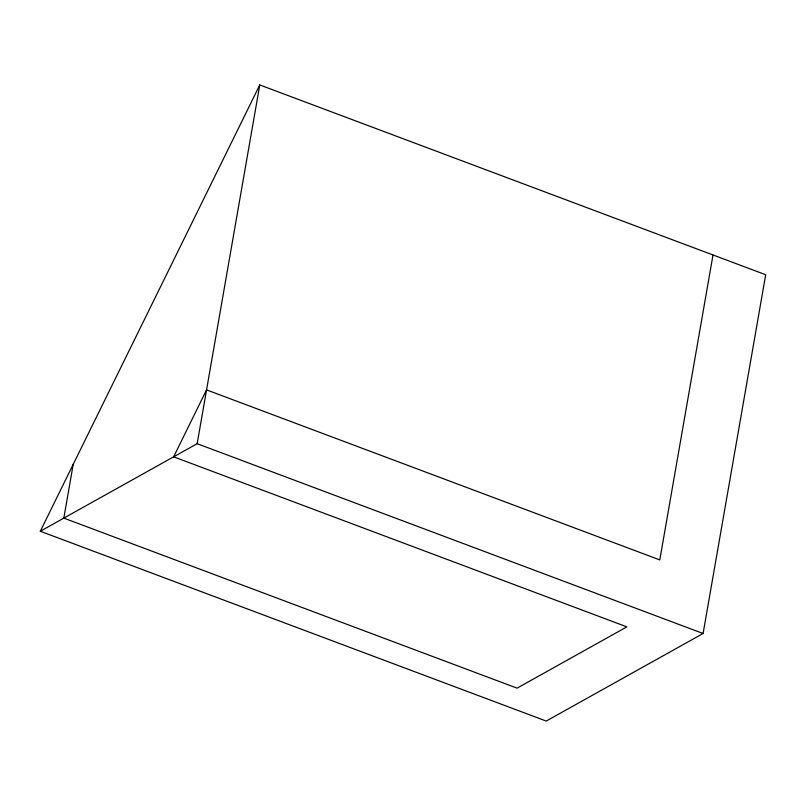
<?xml version="1.0" encoding="UTF-8"?>
<svg xmlns="http://www.w3.org/2000/svg" width="806" height="806" viewBox="0 0 806 806"><rect width="100%" height="100%" fill="white"/><g stroke="black" fill="none" stroke-linecap="round" stroke-linejoin="round"><path stroke-width="1.21" d="M73.225 464.306L63.825 518.117L517.069 688.153L626.867 626.856L173.633 456.821L206.558 389.882L659.792 559.908L713.008 254.978M40.3 531.255L197.168 443.693L259.774 84.942L765.7 274.745L703.094 633.496L546.226 721.058L40.3 531.255L259.774 84.942M197.168 443.693L703.094 633.496"/></g></svg>
